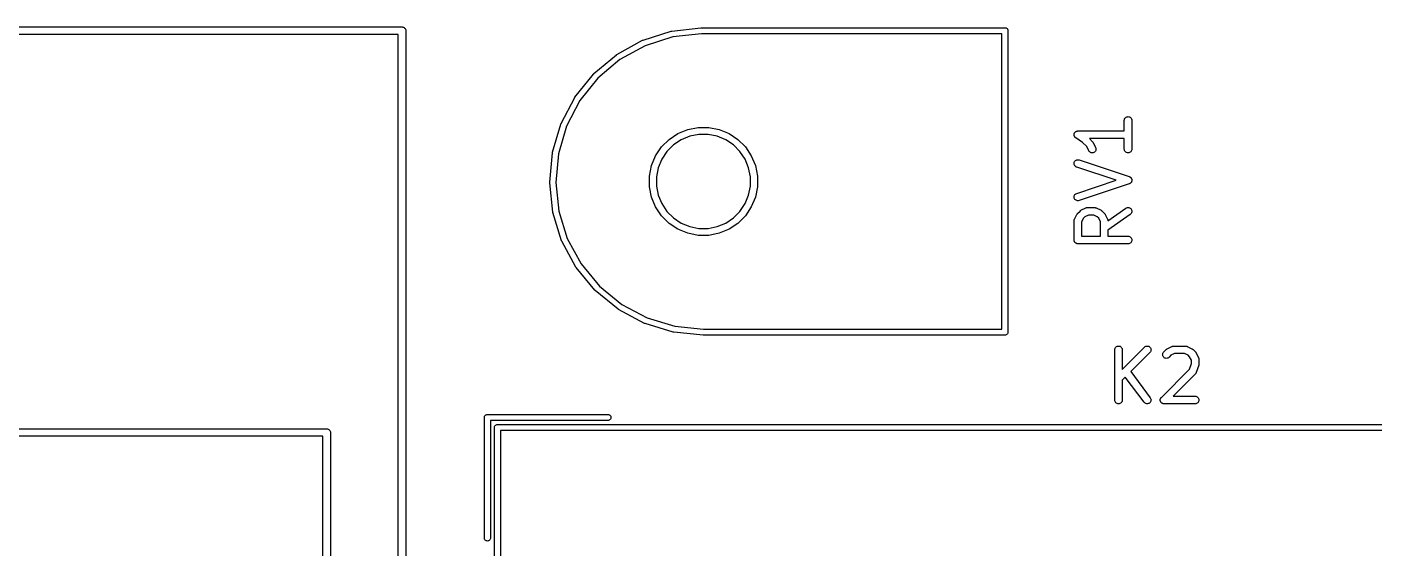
# Model space of a CAD drawing. Extents: x 27 to 173, y -137 to -67.
# Drawn here: x 119.54 to 146.35, y -81.3 to -70.92 of the extents above; entities that cross this region are included whole.
import ezdxf

# ---------------------------------------------------------------- set-up
doc = ezdxf.new("R2010")
doc.units = 0
doc.layers.add('BLACK', color=7, linetype='CONTINUOUS')

msp = doc.modelspace()

# ---------------------------------------------------------------- linework, layer by layer
at = {"layer": 'BLACK', "linetype": 'CONTINUOUS'}
for p, q in [((29.0037, -70.925), (126.996, -70.925)), ((126.996, -70.925), (127, -70.9246)), ((127, -70.9246), (127.004, -70.925)), ((127.004, -70.925), (127.015, -70.9261)), ((127.015, -70.9261), (127.029, -70.9304)), ((127.029, -70.9304), (127.042, -70.9373)), ((127.042, -70.9373), (127.053, -70.9467)), ((127.053, -70.9467), (127.063, -70.9581)), ((127.063, -70.9581), (127.07, -70.9712)), ((127.07, -70.9712), (127.074, -70.9853)), ((127.074, -70.9853), (127.075, -71)), ((127.075, -71), (127.075, -71.0037)), ((127.075, -71.0037), (127.075, -93.2755)), ((131.8, -71.1854), (132.358, -71.0084)), ((132.358, -71.0084), (132.359, -71.0081)), ((132.359, -71.0081), (132.364, -71.0071)), ((132.364, -71.0071), (132.37, -71.0059)), ((132.37, -71.0059), (132.951, -70.9407)), ((132.951, -70.9407), (132.952, -70.9406)), ((132.952, -70.9406), (132.955, -70.9406)), ((132.955, -70.9406), (132.958, -70.9403)), ((132.958, -70.9403), (132.997, -70.94)), ((132.997, -70.94), (132.997, -70.94)), ((132.997, -70.94), (138.997, -70.94)), ((138.997, -70.94), (139, -70.9397)), ((139, -70.9397), (139.003, -70.94)), ((139.003, -70.94), (139.012, -70.9409)), ((139.012, -70.9409), (139.023, -70.9443)), ((139.023, -70.9443), (139.033, -70.9499)), ((139.033, -70.9499), (139.043, -70.9574)), ((139.043, -70.9574), (139.05, -70.9665)), ((139.05, -70.9665), (139.056, -70.9769)), ((139.056, -70.9769), (139.059, -70.9882)), ((139.059, -70.9882), (139.06, -71)), ((139.06, -71), (139.06, -71.0029)), ((139.06, -71.0029), (139.06, -76.9971)), ((126.925, -71.075), (29.075, -71.075)), ((126.925, -93.2755), (126.925, -71.075)), ((131.276, -71.4721), (131.789, -71.19)), ((131.842, -71.298), (131.339, -71.5744)), ((131.789, -71.19), (131.79, -71.1896)), ((131.79, -71.1896), (131.795, -71.1875)), ((131.795, -71.1875), (131.8, -71.1854)), ((132.389, -71.1245), (131.842, -71.298)), ((132.962, -71.0603), (132.389, -71.1245)), ((133, -71.06), (132.962, -71.0603)), ((138.94, -71.06), (133, -71.06)), ((138.94, -76.94), (138.94, -71.06)), ((130.818, -71.855), (131.267, -71.4787)), ((131.339, -71.5744), (130.9, -71.9432)), ((131.267, -71.4782), (131.272, -71.4751)), ((131.267, -71.4787), (131.267, -71.4782)), ((131.272, -71.4751), (131.276, -71.4721)), ((130.814, -71.8589), (130.818, -71.855)), ((130.443, -72.3197), (130.81, -71.8634)), ((130.9, -71.9432), (130.54, -72.3903)), ((130.81, -71.8628), (130.814, -71.8589)), ((130.81, -71.8634), (130.81, -71.8628)), ((130.165, -72.8484), (130.437, -72.3295)), ((130.54, -72.3903), (130.274, -72.8988)), ((130.437, -72.3288), (130.44, -72.3243)), ((130.437, -72.3295), (130.437, -72.3288)), ((130.44, -72.3243), (130.443, -72.3197)), ((129.996, -73.4209), (130.161, -72.8592)), ((130.274, -72.8988), (130.112, -73.4492)), ((130.161, -72.8584), (130.163, -72.8534)), ((130.161, -72.8592), (130.161, -72.8584)), ((130.163, -72.8534), (130.165, -72.8484)), ((132.686, -72.9665), (132.894, -72.9252)), ((132.894, -72.9252), (133.106, -72.9252)), ((133.106, -72.9252), (133.314, -72.9665)), ((141.377, -72.7847), (141.379, -72.7701)), ((141.377, -72.7857), (141.377, -72.7847)), ((141.377, -72.9964), (141.377, -72.7857)), ((141.379, -72.7701), (141.383, -72.7562)), ((141.383, -72.7562), (141.39, -72.7433)), ((141.39, -72.7433), (141.4, -72.7321)), ((141.4, -72.7321), (141.411, -72.723)), ((141.411, -72.723), (141.424, -72.7162)), ((141.424, -72.7162), (141.438, -72.712)), ((141.438, -72.712), (141.453, -72.7107)), ((141.453, -72.7107), (141.467, -72.7122)), ((141.467, -72.7122), (141.481, -72.7166)), ((141.481, -72.7166), (141.494, -72.7235)), ((141.494, -72.7235), (141.506, -72.7329)), ((141.506, -72.7329), (141.515, -72.7442)), ((141.515, -72.7442), (141.522, -72.7571)), ((141.522, -72.7571), (141.526, -72.7711)), ((141.526, -72.7711), (141.527, -72.7857)), ((141.527, -72.7857), (141.527, -73.3571)), ((132.165, -73.3149), (132.315, -73.1651)), ((132.315, -73.1651), (132.491, -73.0475)), ((132.557, -73.171), (132.404, -73.2734)), ((132.491, -73.0475), (132.686, -72.9665)), ((132.727, -73.1005), (132.557, -73.171)), ((132.908, -73.0645), (132.727, -73.1005)), ((133.092, -73.0645), (132.908, -73.0645)), ((133.273, -73.1005), (133.092, -73.0645)), ((133.443, -73.171), (133.273, -73.1005)), ((133.314, -72.9665), (133.509, -73.0475)), ((133.596, -73.2734), (133.443, -73.171)), ((133.509, -73.0475), (133.685, -73.1651)), ((133.685, -73.1651), (133.835, -73.3149)), ((140.377, -73.0708), (140.378, -73.0637)), ((140.377, -73.0709), (140.377, -73.0708)), ((140.377, -73.0708), (140.377, -73.0708)), ((140.378, -73.0785), (140.377, -73.0709)), ((140.378, -73.0637), (140.379, -73.0563)), ((140.379, -73.0854), (140.378, -73.0785)), ((140.379, -73.0562), (140.381, -73.0491)), ((140.379, -73.0563), (140.379, -73.0562)), ((140.379, -73.0563), (140.379, -73.0563)), ((140.379, -73.0855), (140.379, -73.0854)), ((140.379, -73.0854), (140.379, -73.0854)), ((140.381, -73.0926), (140.379, -73.0855)), ((140.381, -73.0491), (140.383, -73.0424)), ((140.383, -73.0994), (140.381, -73.0926)), ((140.383, -73.0423), (140.387, -73.0357)), ((140.383, -73.0424), (140.383, -73.0423)), ((140.383, -73.0423), (140.383, -73.0423)), ((140.383, -73.0995), (140.383, -73.0994)), ((140.386, -73.1057), (140.383, -73.0995)), ((140.383, -73.0995), (140.383, -73.0995)), ((140.39, -73.1124), (140.386, -73.1057)), ((140.387, -73.0357), (140.39, -73.0295)), ((140.39, -73.0294), (140.395, -73.0238)), ((140.39, -73.0295), (140.39, -73.0294)), ((140.39, -73.0294), (140.39, -73.0294)), ((140.39, -73.1125), (140.39, -73.1124)), ((140.39, -73.1124), (140.39, -73.1124)), ((140.394, -73.1181), (140.39, -73.1125)), ((140.399, -73.1238), (140.394, -73.1181)), ((140.395, -73.0238), (140.4, -73.0182)), ((140.399, -73.1239), (140.399, -73.1238)), ((140.404, -73.1287), (140.399, -73.1239)), ((140.399, -73.1239), (140.399, -73.1239)), ((140.4, -73.0181), (140.405, -73.0134)), ((140.4, -73.0182), (140.4, -73.0181)), ((140.4, -73.0182), (140.4, -73.0182)), ((140.41, -73.1332), (140.404, -73.1287)), ((140.405, -73.0134), (140.411, -73.009)), ((140.41, -73.1333), (140.41, -73.1332)), ((140.411, -73.1338), (140.41, -73.1333)), ((140.41, -73.1333), (140.41, -73.1333)), ((140.41, -73.1333), (140.41, -73.1333)), ((140.411, -73.0089), (140.418, -73.0054)), ((140.411, -73.009), (140.411, -73.0089)), ((140.411, -73.0089), (140.411, -73.0089)), ((140.547, -73.2249), (140.411, -73.1338)), ((140.418, -73.0054), (140.424, -73.0021)), ((140.424, -73.002), (140.431, -73)), ((140.424, -73.0021), (140.424, -73.002)), ((140.424, -73.0021), (140.424, -73.0021)), ((140.431, -73), (140.438, -72.9979)), ((140.438, -72.9978), (140.445, -72.9971)), ((140.438, -72.9979), (140.438, -72.9978)), ((140.438, -72.9978), (140.438, -72.9978)), ((140.445, -72.9971), (140.452, -72.9964)), ((140.452, -72.9964), (141.377, -72.9964)), ((141.377, -73.1464), (140.681, -73.1464)), ((140.681, -73.1464), (140.744, -73.2089)), ((141.377, -73.3571), (141.377, -73.1464)), ((129.94, -74.0155), (129.993, -73.4324)), ((129.993, -73.4316), (129.995, -73.4263)), ((129.993, -73.4324), (129.993, -73.4316)), ((129.995, -73.4263), (129.996, -73.4209)), ((130.112, -73.4492), (130.06, -74.0205)), ((132.048, -73.4909), (132.165, -73.3149)), ((132.273, -73.4037), (132.171, -73.5569)), ((132.404, -73.2734), (132.273, -73.4037)), ((133.727, -73.4037), (133.596, -73.2734)), ((133.829, -73.5569), (133.727, -73.4037)), ((133.835, -73.3149), (133.952, -73.4909)), ((140.629, -73.3063), (140.547, -73.2249)), ((140.671, -73.3907), (140.629, -73.3063)), ((140.679, -73.4031), (140.671, -73.3907)), ((140.689, -73.4137), (140.679, -73.4031)), ((140.701, -73.4222), (140.689, -73.4137)), ((140.714, -73.4282), (140.701, -73.4222)), ((140.728, -73.4315), (140.714, -73.4282)), ((140.743, -73.432), (140.728, -73.4315)), ((140.757, -73.4296), (140.743, -73.432)), ((140.744, -73.2089), (140.744, -73.2096)), ((140.744, -73.2096), (140.747, -73.2129)), ((140.747, -73.2129), (140.75, -73.216)), ((140.75, -73.216), (140.751, -73.2186)), ((140.751, -73.2186), (140.753, -73.2211)), ((140.753, -73.2211), (140.755, -73.2248)), ((140.755, -73.2248), (140.758, -73.2284)), ((140.771, -73.4245), (140.757, -73.4296)), ((140.758, -73.2284), (140.805, -73.3236)), ((140.784, -73.4168), (140.771, -73.4245)), ((140.794, -73.4068), (140.784, -73.4168)), ((140.803, -73.3949), (140.794, -73.4068)), ((140.809, -73.3816), (140.803, -73.3949)), ((140.805, -73.3236), (140.806, -73.3245)), ((140.806, -73.3245), (140.811, -73.3383)), ((140.812, -73.3674), (140.809, -73.3816)), ((140.811, -73.3383), (140.813, -73.3527)), ((140.813, -73.3527), (140.812, -73.3674)), ((141.379, -73.3717), (141.377, -73.3571)), ((141.383, -73.3857), (141.379, -73.3717)), ((141.39, -73.3986), (141.383, -73.3857)), ((141.399, -73.41), (141.39, -73.3986)), ((141.41, -73.4193), (141.399, -73.41)), ((141.423, -73.4263), (141.41, -73.4193)), ((141.437, -73.4306), (141.423, -73.4263)), ((141.452, -73.4321), (141.437, -73.4306)), ((141.466, -73.4308), (141.452, -73.4321)), ((141.48, -73.4267), (141.466, -73.4308)), ((141.493, -73.4199), (141.48, -73.4267)), ((141.505, -73.4107), (141.493, -73.4199)), ((141.514, -73.3995), (141.505, -73.4107)), ((141.521, -73.3867), (141.514, -73.3995)), ((141.526, -73.3727), (141.521, -73.3867)), ((141.527, -73.3582), (141.526, -73.3727)), ((141.527, -73.3571), (141.527, -73.3582)), ((131.925, -73.8941), (131.967, -73.6865)), ((131.967, -73.6865), (132.048, -73.4909)), ((132.1, -73.7271), (132.065, -73.9079)), ((132.171, -73.5569), (132.1, -73.7271)), ((133.9, -73.7271), (133.829, -73.5569)), ((133.935, -73.9079), (133.9, -73.7271)), ((133.952, -73.4909), (134.033, -73.6865)), ((134.033, -73.6865), (134.075, -73.8941)), ((140.378, -73.6329), (140.381, -73.6186)), ((140.378, -73.6475), (140.378, -73.6329)), ((140.38, -73.662), (140.378, -73.6475)), ((140.385, -73.6757), (140.38, -73.662)), ((140.381, -73.6186), (140.387, -73.6053)), ((140.393, -73.6882), (140.385, -73.6757)), ((140.387, -73.6053), (140.396, -73.5934)), ((140.403, -73.6989), (140.393, -73.6882)), ((140.396, -73.5934), (140.407, -73.5834)), ((140.414, -73.7075), (140.403, -73.6989)), ((140.407, -73.5834), (140.419, -73.5757)), ((140.428, -73.7137), (140.414, -73.7075)), ((140.419, -73.5757), (140.433, -73.5705)), ((140.429, -73.714), (140.428, -73.7137)), ((141.215, -73.9762), (140.429, -73.714)), ((140.433, -73.5705), (140.447, -73.568)), ((140.447, -73.568), (140.462, -73.5685)), ((140.462, -73.5685), (140.476, -73.5717)), ((140.476, -73.5717), (141.476, -73.905)), ((131.925, -74.1059), (131.925, -73.8941)), ((132.065, -73.9079), (132.065, -74.0921)), ((133.935, -74.0921), (133.935, -73.9079)), ((134.075, -73.8941), (134.075, -74.1059)), ((140.429, -74.2384), (141.215, -73.9762)), ((141.476, -73.905), (141.477, -73.9054)), ((141.477, -73.9054), (141.482, -73.9076)), ((141.482, -73.9076), (141.487, -73.9095)), ((141.487, -73.9095), (141.488, -73.9106)), ((141.488, -73.9106), (141.49, -73.9115)), ((141.49, -73.9115), (141.495, -73.9146)), ((141.495, -73.9146), (141.499, -73.9174)), ((141.499, -73.9174), (141.5, -73.9189)), ((141.5, -73.9189), (141.502, -73.9201)), ((141.502, -73.9201), (141.506, -73.924)), ((141.506, -73.924), (141.509, -73.9275)), ((141.509, -73.9275), (141.511, -73.9293)), ((141.511, -73.9293), (141.512, -73.9309)), ((141.512, -73.9309), (141.515, -73.9353)), ((141.515, -73.9353), (141.518, -73.9396)), ((141.518, -73.9396), (141.519, -73.9415)), ((141.519, -73.9415), (141.52, -73.9434)), ((141.52, -73.9434), (141.522, -73.9482)), ((141.523, -74.0004), (141.521, -74.0051)), ((141.522, -73.9482), (141.524, -73.953)), ((141.524, -73.9983), (141.523, -74.0004)), ((141.524, -73.953), (141.524, -73.9551)), ((141.524, -73.9551), (141.525, -73.9571)), ((141.525, -73.9963), (141.524, -73.9983)), ((141.525, -73.9571), (141.526, -73.9622)), ((141.526, -73.9912), (141.525, -73.9963)), ((141.526, -73.9622), (141.527, -73.9673)), ((141.527, -73.9862), (141.526, -73.9912)), ((141.527, -73.9673), (141.527, -73.9694)), ((141.527, -73.9694), (141.527, -73.9715)), ((141.527, -73.9715), (141.527, -73.9767)), ((141.527, -73.9767), (141.527, -73.9819)), ((141.527, -73.9819), (141.527, -73.984)), ((141.527, -73.984), (141.527, -73.9862)), ((129.94, -74.0209), (129.94, -74.0155)), ((129.94, -74.0264), (129.94, -74.0209)), ((129.94, -74.0272), (129.94, -74.0264)), ((130.002, -74.6095), (129.94, -74.0272)), ((130.06, -74.0205), (130.12, -74.5911)), ((131.967, -74.3135), (131.925, -74.1059)), ((132.065, -74.0921), (132.1, -74.2729)), ((133.9, -74.2729), (133.935, -74.0921)), ((134.075, -74.1059), (134.033, -74.3135)), ((140.385, -74.2757), (140.393, -74.2634)), ((140.393, -74.2634), (140.403, -74.2528)), ((140.403, -74.2528), (140.415, -74.2443)), ((140.415, -74.2443), (140.429, -74.2384)), ((141.476, -74.0473), (140.476, -74.3807)), ((141.481, -74.0452), (141.476, -74.0473)), ((141.486, -74.0434), (141.481, -74.0452)), ((141.488, -74.0423), (141.486, -74.0434)), ((141.489, -74.0414), (141.488, -74.0423)), ((141.494, -74.0384), (141.489, -74.0414)), ((141.498, -74.0356), (141.494, -74.0384)), ((141.5, -74.0342), (141.498, -74.0356)), ((141.501, -74.0329), (141.5, -74.0342)), ((141.505, -74.0292), (141.501, -74.0329)), ((141.509, -74.0256), (141.505, -74.0292)), ((141.51, -74.0239), (141.509, -74.0256)), ((141.512, -74.0223), (141.51, -74.0239)), ((141.514, -74.0179), (141.512, -74.0223)), ((141.517, -74.0137), (141.514, -74.0179)), ((141.518, -74.0118), (141.517, -74.0137)), ((141.519, -74.01), (141.518, -74.0118)), ((141.521, -74.0051), (141.519, -74.01)), ((132.048, -74.5091), (131.967, -74.3135)), ((132.165, -74.6851), (132.048, -74.5091)), ((132.1, -74.2729), (132.171, -74.4431)), ((132.171, -74.4431), (132.273, -74.5963)), ((133.727, -74.5963), (133.829, -74.4431)), ((133.829, -74.4431), (133.9, -74.2729)), ((133.952, -74.5091), (133.835, -74.6851)), ((134.033, -74.3135), (133.952, -74.5091)), ((140.378, -74.3038), (140.38, -74.2894)), ((140.378, -74.3184), (140.378, -74.3038)), ((140.381, -74.3327), (140.378, -74.3184)), ((140.38, -74.2894), (140.385, -74.2757)), ((140.387, -74.3462), (140.381, -74.3327)), ((140.395, -74.3582), (140.387, -74.3462)), ((140.406, -74.3683), (140.395, -74.3582)), ((140.418, -74.3762), (140.406, -74.3683)), ((140.432, -74.3816), (140.418, -74.3762)), ((140.446, -74.3843), (140.432, -74.3816)), ((140.461, -74.3841), (140.446, -74.3843)), ((140.475, -74.381), (140.461, -74.3841)), ((140.476, -74.3807), (140.475, -74.381)), ((140.514, -74.5758), (140.609, -74.5282)), ((140.609, -74.5282), (140.61, -74.5277)), ((140.61, -74.5277), (140.612, -74.5269)), ((140.612, -74.5269), (140.614, -74.5259)), ((140.614, -74.5259), (140.619, -74.5244)), ((140.619, -74.5244), (140.624, -74.5226)), ((140.624, -74.5226), (140.626, -74.5223)), ((140.626, -74.5223), (140.628, -74.5217)), ((140.628, -74.5217), (140.633, -74.5212)), ((140.633, -74.5212), (140.638, -74.5204)), ((140.638, -74.5204), (140.641, -74.5205)), ((140.641, -74.5205), (140.643, -74.5202)), ((140.643, -74.5202), (140.786, -74.5202)), ((140.786, -74.5202), (140.787, -74.5202)), ((140.787, -74.5202), (140.789, -74.5205)), ((140.789, -74.5205), (140.791, -74.5204)), ((140.791, -74.5204), (140.796, -74.5213)), ((140.796, -74.5213), (140.801, -74.5219)), ((140.801, -74.5219), (140.803, -74.5225)), ((140.803, -74.5225), (140.806, -74.5229)), ((140.806, -74.5229), (140.81, -74.5248)), ((140.81, -74.5248), (140.815, -74.5263)), ((140.815, -74.5263), (140.817, -74.5274)), ((140.817, -74.5274), (140.819, -74.5282)), ((140.819, -74.5282), (140.914, -74.5758)), ((141.051, -74.7846), (141.409, -74.5338)), ((141.409, -74.5338), (141.41, -74.5332)), ((141.41, -74.5332), (141.423, -74.5262)), ((141.423, -74.5262), (141.437, -74.5218)), ((141.437, -74.5218), (141.452, -74.5202)), ((141.452, -74.5202), (141.466, -74.5215)), ((141.466, -74.5215), (141.48, -74.5256)), ((141.48, -74.5256), (141.493, -74.5323)), ((141.493, -74.5323), (141.505, -74.5415)), ((130.003, -74.6148), (130.002, -74.6095)), ((130.004, -74.6202), (130.003, -74.6148)), ((130.004, -74.621), (130.004, -74.6202)), ((130.177, -75.1803), (130.004, -74.621)), ((130.12, -74.5911), (130.29, -75.1392)), ((132.315, -74.8349), (132.165, -74.6851)), ((132.273, -74.5963), (132.404, -74.7266)), ((132.404, -74.7266), (132.557, -74.829)), ((133.443, -74.829), (133.596, -74.7266)), ((133.596, -74.7266), (133.727, -74.5963)), ((133.835, -74.6851), (133.685, -74.8349)), ((140.377, -74.7847), (140.378, -74.7825)), ((140.377, -74.7857), (140.377, -74.7847)), ((140.377, -75.1667), (140.377, -74.7857)), ((140.378, -74.7752), (140.379, -74.7701)), ((140.378, -74.7803), (140.378, -74.7752)), ((140.378, -74.7825), (140.378, -74.7803)), ((140.379, -74.7701), (140.38, -74.768)), ((140.38, -74.7658), (140.382, -74.761)), ((140.38, -74.768), (140.38, -74.7658)), ((140.382, -74.761), (140.383, -74.7562)), ((140.383, -74.7562), (140.385, -74.7542)), ((140.385, -74.7522), (140.433, -74.6569)), ((140.385, -74.7542), (140.385, -74.7522)), ((140.433, -74.656), (140.436, -74.6525)), ((140.433, -74.6569), (140.433, -74.656)), ((140.436, -74.6525), (140.438, -74.6488)), ((140.438, -74.6488), (140.44, -74.6463)), ((140.44, -74.6463), (140.441, -74.6437)), ((140.441, -74.6437), (140.444, -74.6407)), ((140.444, -74.6407), (140.447, -74.6374)), ((140.447, -74.6374), (140.495, -74.5898)), ((140.495, -74.5891), (140.499, -74.5865)), ((140.495, -74.5898), (140.495, -74.5891)), ((140.499, -74.5865), (140.502, -74.5836)), ((140.502, -74.5836), (140.504, -74.5819)), ((140.504, -74.5819), (140.507, -74.58)), ((140.507, -74.58), (140.511, -74.578)), ((140.511, -74.578), (140.514, -74.5758)), ((140.562, -74.7349), (140.527, -74.8034)), ((140.527, -74.8034), (140.527, -75.0917)), ((140.592, -74.7045), (140.562, -74.7349)), ((140.661, -74.6702), (140.592, -74.7045)), ((140.768, -74.6702), (140.661, -74.6702)), ((140.837, -74.7045), (140.768, -74.6702)), ((140.867, -74.7349), (140.837, -74.7045)), ((140.901, -74.8034), (140.867, -74.7349)), ((140.901, -75.0917), (140.901, -74.8034)), ((140.914, -74.5758), (140.915, -74.5762)), ((140.915, -74.5762), (140.919, -74.5785)), ((140.919, -74.5785), (140.923, -74.5805)), ((140.923, -74.5805), (140.925, -74.5825)), ((140.925, -74.5825), (140.928, -74.5842)), ((140.928, -74.5842), (140.931, -74.5871)), ((140.931, -74.5871), (140.934, -74.5898)), ((140.934, -74.5898), (140.982, -74.6374)), ((140.982, -74.6374), (140.982, -74.6382)), ((140.982, -74.6382), (140.985, -74.6415)), ((140.985, -74.6415), (140.988, -74.6445)), ((140.988, -74.6445), (140.99, -74.6472)), ((140.99, -74.6472), (140.991, -74.6496)), ((140.991, -74.6496), (140.993, -74.6534)), ((140.993, -74.6534), (140.996, -74.6569)), ((140.996, -74.6569), (141.043, -74.7522)), ((141.043, -74.7522), (141.044, -74.7531)), ((141.044, -74.7531), (141.044, -74.7552)), ((141.044, -74.7552), (141.046, -74.7571)), ((141.046, -74.7571), (141.047, -74.762)), ((141.047, -74.762), (141.049, -74.7669)), ((141.049, -74.7669), (141.049, -74.769)), ((141.049, -74.769), (141.05, -74.7711)), ((141.05, -74.7711), (141.05, -74.7763)), ((141.05, -74.7763), (141.051, -74.7813)), ((141.495, -74.6567), (141.051, -74.9676)), ((141.051, -74.7813), (141.051, -74.7835)), ((141.051, -74.7835), (141.051, -74.7846)), ((141.507, -74.6472), (141.495, -74.6567)), ((141.505, -74.5415), (141.514, -74.5527)), ((141.516, -74.6357), (141.507, -74.6472)), ((141.514, -74.5527), (141.521, -74.5655)), ((141.522, -74.6226), (141.516, -74.6357)), ((141.521, -74.5655), (141.526, -74.5794)), ((141.526, -74.6085), (141.522, -74.6226)), ((141.526, -74.5794), (141.527, -74.5939)), ((141.527, -74.5939), (141.526, -74.6085)), ((132.491, -74.9525), (132.315, -74.8349)), ((132.686, -75.0335), (132.491, -74.9525)), ((132.557, -74.829), (132.727, -74.8995)), ((132.894, -75.0748), (132.686, -75.0335)), ((132.727, -74.8995), (132.908, -74.9355)), ((132.908, -74.9355), (133.092, -74.9355)), ((133.092, -74.9355), (133.273, -74.8995)), ((133.314, -75.0335), (133.106, -75.0748)), ((133.273, -74.8995), (133.443, -74.829)), ((133.509, -74.9525), (133.314, -75.0335)), ((133.685, -74.8349), (133.509, -74.9525)), ((141.051, -74.9676), (141.051, -75.0917)), ((130.179, -75.1853), (130.177, -75.1803)), ((130.181, -75.1903), (130.179, -75.1853)), ((130.182, -75.1911), (130.181, -75.1903)), ((130.46, -75.7061), (130.182, -75.1911)), ((130.29, -75.1392), (130.563, -75.6439)), ((133.106, -75.0748), (132.894, -75.0748)), ((140.378, -75.1737), (140.377, -75.1667)), ((140.379, -75.1807), (140.378, -75.1737)), ((140.379, -75.181), (140.379, -75.1807)), ((140.379, -75.1812), (140.379, -75.181)), ((140.381, -75.188), (140.379, -75.1812)), ((140.383, -75.1948), (140.381, -75.188)), ((140.383, -75.195), (140.383, -75.1948)), ((140.383, -75.1952), (140.383, -75.195)), ((140.386, -75.2015), (140.383, -75.1952)), ((140.39, -75.2077), (140.386, -75.2015)), ((140.39, -75.2079), (140.39, -75.2077)), ((140.39, -75.2082), (140.39, -75.2079)), ((140.394, -75.2137), (140.39, -75.2082)), ((140.399, -75.2191), (140.394, -75.2137)), ((140.399, -75.2193), (140.399, -75.2191)), ((140.399, -75.2195), (140.399, -75.2193)), ((140.405, -75.224), (140.399, -75.2195)), ((140.41, -75.2285), (140.405, -75.224)), ((140.41, -75.2287), (140.41, -75.2285)), ((140.41, -75.2288), (140.41, -75.2287)), ((140.417, -75.2322), (140.41, -75.2288)), ((140.423, -75.2356), (140.417, -75.2322)), ((140.423, -75.2357), (140.423, -75.2356)), ((140.423, -75.2358), (140.423, -75.2357)), ((140.43, -75.2379), (140.423, -75.2358)), ((140.437, -75.24), (140.43, -75.2379)), ((140.437, -75.2401), (140.437, -75.24)), ((140.444, -75.2409), (140.437, -75.2401)), ((140.437, -75.2401), (140.437, -75.2401)), ((140.451, -75.2417), (140.444, -75.2409)), ((140.452, -75.2417), (140.451, -75.2417)), ((141.452, -75.2417), (140.452, -75.2417)), ((140.452, -75.2417), (140.452, -75.2417)), ((140.452, -75.2417), (140.452, -75.2417)), ((140.452, -75.2417), (140.452, -75.2417)), ((140.527, -75.0917), (140.901, -75.0917)), ((141.051, -75.0917), (141.452, -75.0917)), ((141.452, -75.0917), (141.453, -75.0917)), ((141.467, -75.2402), (141.452, -75.2417)), ((141.453, -75.0917), (141.468, -75.0933)), ((141.481, -75.236), (141.467, -75.2402)), ((141.468, -75.0933), (141.482, -75.0977)), ((141.494, -75.2291), (141.481, -75.236)), ((141.482, -75.0977), (141.495, -75.1048)), ((141.505, -75.2199), (141.494, -75.2291)), ((141.495, -75.1048), (141.506, -75.1142)), ((141.515, -75.2086), (141.505, -75.2199)), ((141.506, -75.1142), (141.515, -75.1256)), ((141.515, -75.1256), (141.522, -75.1386)), ((141.522, -75.1957), (141.515, -75.2086)), ((141.522, -75.1386), (141.526, -75.1526)), ((141.526, -75.1817), (141.522, -75.1957)), ((141.526, -75.1526), (141.527, -75.1672)), ((141.527, -75.1672), (141.526, -75.1817)), ((130.463, -75.7106), (130.46, -75.7061)), ((130.466, -75.7152), (130.463, -75.7106)), ((130.467, -75.7158), (130.466, -75.7152)), ((130.84, -76.167), (130.467, -75.7158)), ((130.563, -75.6439), (130.929, -76.0859)), ((130.929, -76.0859), (131.373, -76.4485)), ((130.844, -76.1708), (130.84, -76.167)), ((130.848, -76.1747), (130.844, -76.1708)), ((130.848, -76.1752), (130.848, -76.1747)), ((131.302, -76.5453), (130.848, -76.1752)), ((131.306, -76.5483), (131.302, -76.5453)), ((131.311, -76.5513), (131.306, -76.5483)), ((131.312, -76.5517), (131.311, -76.5513)), ((131.829, -76.8266), (131.312, -76.5517)), ((131.373, -76.4485), (131.88, -76.7179)), ((131.834, -76.8287), (131.829, -76.8266)), ((131.839, -76.8308), (131.834, -76.8287)), ((131.839, -76.8311), (131.839, -76.8308)), ((132.4, -77.0003), (131.839, -76.8311)), ((131.88, -76.7179), (132.429, -76.8837)), ((132.429, -76.8837), (133.003, -76.94)), ((133.003, -76.94), (138.94, -76.94)), ((132.405, -77.0014), (132.4, -77.0003)), ((132.411, -77.0025), (132.405, -77.0014)), ((132.411, -77.0026), (132.411, -77.0025)), ((132.994, -77.0597), (132.411, -77.0026)), ((132.997, -77.06), (132.994, -77.0597)), ((132.994, -77.0597), (132.994, -77.0597)), ((138.997, -77.06), (132.997, -77.06)), ((139, -77.0603), (138.997, -77.06)), ((139.003, -77.06), (139, -77.0603)), ((139.012, -77.0591), (139.003, -77.06)), ((139.003, -77.06), (139.003, -77.06)), ((139.023, -77.0557), (139.012, -77.0591)), ((139.033, -77.0501), (139.023, -77.0557)), ((139.043, -77.0426), (139.033, -77.0501)), ((139.05, -77.0335), (139.043, -77.0426)), ((139.056, -77.0231), (139.05, -77.0335)), ((139.059, -77.0118), (139.056, -77.0231)), ((139.06, -77), (139.059, -77.0118)), ((139.06, -76.9971), (139.06, -77)), ((141.187, -77.3513), (141.189, -77.3368)), ((141.187, -77.3524), (141.187, -77.3513)), ((141.187, -78.3524), (141.187, -77.3524)), ((141.189, -77.3368), (141.193, -77.3228)), ((141.193, -77.3228), (141.2, -77.31)), ((141.2, -77.31), (141.209, -77.2988)), ((141.209, -77.2988), (141.221, -77.2896)), ((141.221, -77.2896), (141.234, -77.2828)), ((141.234, -77.2828), (141.248, -77.2787)), ((141.248, -77.2787), (141.262, -77.2774)), ((141.262, -77.2774), (141.277, -77.2789)), ((141.277, -77.2789), (141.291, -77.2832)), ((141.291, -77.2832), (141.304, -77.2902)), ((141.304, -77.2902), (141.315, -77.2995)), ((141.315, -77.2995), (141.324, -77.3109)), ((141.324, -77.3109), (141.331, -77.3238)), ((141.331, -77.3238), (141.335, -77.3378)), ((141.335, -77.3378), (141.337, -77.3524)), ((141.337, -77.7427), (141.78, -77.2993)), ((141.337, -77.3524), (141.337, -77.7427)), ((141.886, -77.4054), (141.504, -77.788)), ((141.78, -77.2993), (141.781, -77.2986)), ((141.781, -77.2986), (141.792, -77.2895)), ((141.792, -77.2895), (141.805, -77.2827)), ((141.805, -77.2827), (141.82, -77.2787)), ((141.82, -77.2787), (141.834, -77.2774)), ((141.834, -77.2774), (141.849, -77.279)), ((141.849, -77.279), (141.863, -77.2833)), ((141.863, -77.2833), (141.875, -77.2903)), ((141.875, -77.2903), (141.887, -77.2997)), ((141.896, -77.3941), (141.886, -77.4054)), ((141.887, -77.2997), (141.896, -77.3111)), ((141.896, -77.3111), (141.903, -77.324)), ((141.903, -77.3812), (141.896, -77.3941)), ((141.903, -77.324), (141.907, -77.3381)), ((141.907, -77.3672), (141.903, -77.3812)), ((141.907, -77.3381), (141.908, -77.3526)), ((141.908, -77.3526), (141.907, -77.3672)), ((142.139, -77.4474), (142.141, -77.4328)), ((142.141, -77.4619), (142.139, -77.4474)), ((142.141, -77.4328), (142.145, -77.4188)), ((142.145, -77.476), (142.141, -77.4619)), ((142.145, -77.4188), (142.152, -77.4059)), ((142.152, -77.4889), (142.145, -77.476)), ((142.152, -77.4059), (142.161, -77.3946)), ((142.161, -77.3946), (142.209, -77.347)), ((142.209, -77.347), (142.21, -77.3462)), ((142.21, -77.3462), (142.213, -77.3436)), ((142.213, -77.3436), (142.216, -77.3407)), ((142.216, -77.3407), (142.219, -77.339)), ((142.219, -77.339), (142.221, -77.3371)), ((142.221, -77.3371), (142.225, -77.3352)), ((142.225, -77.3352), (142.228, -77.3329)), ((142.228, -77.3329), (142.324, -77.2853)), ((142.306, -77.4616), (142.267, -77.5007)), ((142.375, -77.4274), (142.306, -77.4616)), ((142.324, -77.2853), (142.325, -77.2848)), ((142.325, -77.2848), (142.327, -77.2841)), ((142.327, -77.2841), (142.329, -77.283)), ((142.329, -77.283), (142.333, -77.2816)), ((142.333, -77.2816), (142.338, -77.2798)), ((142.338, -77.2798), (142.34, -77.2794)), ((142.34, -77.2794), (142.343, -77.2788)), ((142.343, -77.2788), (142.348, -77.2783)), ((142.348, -77.2783), (142.353, -77.2775)), ((142.353, -77.2775), (142.355, -77.2776)), ((142.355, -77.2776), (142.357, -77.2774)), ((142.357, -77.2774), (142.595, -77.2774)), ((142.578, -77.4274), (142.375, -77.4274)), ((142.646, -77.4616), (142.578, -77.4274)), ((142.595, -77.2774), (142.596, -77.2774)), ((142.596, -77.2774), (142.598, -77.2776)), ((142.598, -77.2776), (142.601, -77.2776)), ((142.601, -77.2776), (142.606, -77.2784)), ((142.606, -77.2784), (142.611, -77.279)), ((142.611, -77.279), (142.613, -77.2797)), ((142.613, -77.2797), (142.615, -77.2801)), ((142.615, -77.2801), (142.62, -77.2819)), ((142.62, -77.2819), (142.625, -77.2834)), ((142.625, -77.2834), (142.627, -77.2845)), ((142.627, -77.2845), (142.629, -77.2853)), ((142.629, -77.2853), (142.724, -77.3329)), ((142.676, -77.492), (142.646, -77.4616)), ((142.724, -77.3329), (142.725, -77.3334)), ((142.725, -77.3334), (142.728, -77.3357)), ((142.728, -77.3357), (142.732, -77.3377)), ((142.732, -77.3377), (142.735, -77.3397)), ((142.735, -77.3397), (142.737, -77.3414)), ((142.737, -77.3414), (142.74, -77.3443)), ((142.74, -77.3443), (142.744, -77.347)), ((142.744, -77.347), (142.791, -77.3946)), ((142.791, -77.3946), (142.792, -77.3953)), ((142.792, -77.3953), (142.794, -77.3986)), ((142.794, -77.3986), (142.797, -77.4017)), ((142.797, -77.4017), (142.799, -77.4043)), ((142.799, -77.4043), (142.801, -77.4068)), ((142.801, -77.4068), (142.803, -77.4105)), ((142.803, -77.4105), (142.805, -77.4141)), ((142.805, -77.4141), (142.853, -77.5093)), ((142.114, -78.2993), (142.673, -77.7404)), ((142.161, -77.5003), (142.152, -77.4889)), ((142.172, -77.5097), (142.161, -77.5003)), ((142.185, -77.5167), (142.172, -77.5097)), ((142.199, -77.521), (142.185, -77.5167)), ((142.213, -77.5226), (142.199, -77.521)), ((142.228, -77.5213), (142.213, -77.5226)), ((142.242, -77.5173), (142.228, -77.5213)), ((142.255, -77.5105), (142.242, -77.5173)), ((142.267, -77.5014), (142.255, -77.5105)), ((142.267, -77.5007), (142.267, -77.5014)), ((142.673, -77.7404), (142.711, -77.6259)), ((142.711, -77.5606), (142.676, -77.492)), ((142.711, -77.6259), (142.711, -77.5606)), ((142.857, -77.6618), (142.809, -77.8047)), ((142.853, -77.5093), (142.853, -77.5103)), ((142.853, -77.5103), (142.854, -77.5123)), ((142.854, -77.5123), (142.855, -77.5143)), ((142.855, -77.5143), (142.857, -77.5192)), ((142.857, -77.5192), (142.858, -77.524)), ((142.858, -77.6577), (142.857, -77.6618)), ((142.858, -77.524), (142.859, -77.5262)), ((142.859, -77.6537), (142.858, -77.6577)), ((142.859, -77.5262), (142.859, -77.5283)), ((142.859, -77.5283), (142.86, -77.5334)), ((142.86, -77.6475), (142.859, -77.6506)), ((142.859, -77.6506), (142.859, -77.6537)), ((142.86, -77.5334), (142.861, -77.5385)), ((142.861, -77.5385), (142.86, -77.5407)), ((142.86, -77.5407), (142.861, -77.5429)), ((142.861, -77.6391), (142.86, -77.6433)), ((142.86, -77.6433), (142.86, -77.6475)), ((142.861, -77.5429), (142.861, -77.6381)), ((142.861, -77.6381), (142.861, -77.6391)), ((141.397, -77.8951), (141.337, -77.9549)), ((141.337, -77.9549), (141.337, -78.3524)), ((141.773, -78.3974), (141.397, -77.8951)), ((141.504, -77.788), (141.893, -78.3074)), ((142.791, -77.834), (142.348, -78.2774)), ((142.793, -77.8323), (142.791, -77.834)), ((142.794, -77.8308), (142.793, -77.8323)), ((142.797, -77.8266), (142.794, -77.8308)), ((142.8, -77.8227), (142.797, -77.8266)), ((142.801, -77.8207), (142.8, -77.8227)), ((142.803, -77.8189), (142.801, -77.8207)), ((142.805, -77.8143), (142.803, -77.8189)), ((142.807, -77.8098), (142.805, -77.8143)), ((142.808, -77.8077), (142.807, -77.8098)), ((142.809, -77.8057), (142.808, -77.8077)), ((142.809, -77.8047), (142.809, -77.8057)), ((142.348, -78.2774), (142.786, -78.2774)), ((142.786, -78.2774), (142.787, -78.2774)), ((142.787, -78.2774), (142.801, -78.279)), ((142.801, -78.279), (142.815, -78.2834)), ((142.815, -78.2834), (142.828, -78.2905)), ((142.828, -78.2905), (142.839, -78.2999)), ((141.188, -78.3669), (141.187, -78.3524)), ((141.193, -78.381), (141.188, -78.3669)), ((141.199, -78.3939), (141.193, -78.381)), ((141.209, -78.4052), (141.199, -78.3939)), ((141.22, -78.4146), (141.209, -78.4052)), ((141.233, -78.4215), (141.22, -78.4146)), ((141.247, -78.4258), (141.233, -78.4215)), ((141.261, -78.4274), (141.247, -78.4258)), ((141.276, -78.4261), (141.261, -78.4274)), ((141.29, -78.4219), (141.276, -78.4261)), ((141.303, -78.4151), (141.29, -78.4219)), ((141.314, -78.406), (141.303, -78.4151)), ((141.324, -78.3948), (141.314, -78.406)), ((141.331, -78.3819), (141.324, -78.3948)), ((141.335, -78.368), (141.331, -78.3819)), ((141.337, -78.3534), (141.335, -78.368)), ((141.337, -78.3524), (141.337, -78.3534)), ((141.783, -78.4082), (141.773, -78.3974)), ((141.795, -78.4168), (141.783, -78.4082)), ((141.808, -78.4231), (141.795, -78.4168)), ((141.822, -78.4266), (141.808, -78.4231)), ((141.837, -78.4273), (141.822, -78.4266)), ((141.852, -78.4251), (141.837, -78.4273)), ((141.865, -78.4202), (141.852, -78.4251)), ((141.878, -78.4127), (141.865, -78.4202)), ((141.889, -78.4029), (141.878, -78.4127)), ((141.898, -78.3912), (141.889, -78.4029)), ((141.893, -78.3074), (141.894, -78.3082)), ((141.894, -78.3082), (141.901, -78.3208)), ((141.904, -78.3779), (141.898, -78.3912)), ((141.901, -78.3208), (141.906, -78.3347)), ((141.907, -78.3638), (141.904, -78.3779)), ((141.906, -78.3347), (141.908, -78.3491)), ((141.908, -78.3491), (141.907, -78.3638)), ((142.092, -78.3448), (142.093, -78.3376)), ((142.092, -78.3519), (142.092, -78.3448)), ((142.092, -78.352), (142.092, -78.3519)), ((142.092, -78.3521), (142.092, -78.352)), ((142.092, -78.3593), (142.092, -78.3521)), ((142.093, -78.3664), (142.092, -78.3593)), ((142.093, -78.3373), (142.095, -78.3304)), ((142.093, -78.3374), (142.093, -78.3373)), ((142.093, -78.3376), (142.093, -78.3374)), ((142.093, -78.3666), (142.093, -78.3664)), ((142.093, -78.3667), (142.093, -78.3666)), ((142.095, -78.3736), (142.093, -78.3667)), ((142.095, -78.3304), (142.097, -78.3236)), ((142.097, -78.3805), (142.095, -78.3736)), ((142.097, -78.3234), (142.098, -78.3233)), ((142.097, -78.3236), (142.097, -78.3234)), ((142.097, -78.3806), (142.097, -78.3805)), ((142.097, -78.3807), (142.097, -78.3806)), ((142.101, -78.3873), (142.097, -78.3807)), ((142.098, -78.3233), (142.101, -78.317)), ((142.101, -78.317), (142.104, -78.3107)), ((142.104, -78.3934), (142.101, -78.3873)), ((142.104, -78.3104), (142.109, -78.3049)), ((142.104, -78.3106), (142.104, -78.3104)), ((142.104, -78.3107), (142.104, -78.3106)), ((142.104, -78.3935), (142.104, -78.3934)), ((142.104, -78.3937), (142.104, -78.3935)), ((142.109, -78.3993), (142.104, -78.3937)), ((142.109, -78.3049), (142.114, -78.2993)), ((142.113, -78.4049), (142.109, -78.3993)), ((142.113, -78.405), (142.113, -78.4049)), ((142.113, -78.4049), (142.113, -78.4049)), ((142.119, -78.4096), (142.113, -78.405)), ((142.124, -78.4143), (142.119, -78.4096)), ((142.125, -78.4144), (142.124, -78.4143)), ((142.124, -78.4143), (142.124, -78.4143)), ((142.131, -78.4179), (142.125, -78.4144)), ((142.137, -78.4213), (142.131, -78.4179)), ((142.137, -78.4214), (142.137, -78.4213)), ((142.144, -78.4236), (142.137, -78.4214)), ((142.137, -78.4214), (142.137, -78.4214)), ((142.151, -78.4257), (142.144, -78.4236)), ((142.151, -78.4258), (142.151, -78.4257)), ((142.158, -78.4266), (142.151, -78.4258)), ((142.151, -78.4258), (142.151, -78.4258)), ((142.166, -78.4274), (142.158, -78.4266)), ((142.167, -78.4274), (142.166, -78.4274)), ((142.166, -78.4274), (142.166, -78.4274)), ((142.166, -78.4274), (142.166, -78.4274)), ((142.166, -78.4274), (142.166, -78.4274)), ((142.786, -78.4274), (142.167, -78.4274)), ((142.8, -78.426), (142.786, -78.4274)), ((142.814, -78.4217), (142.8, -78.426)), ((142.827, -78.4148), (142.814, -78.4217)), ((142.839, -78.4056), (142.827, -78.4148)), ((142.839, -78.2999), (142.848, -78.3113)), ((142.848, -78.3943), (142.839, -78.4056)), ((142.848, -78.3113), (142.855, -78.3243)), ((142.855, -78.3814), (142.848, -78.3943)), ((142.855, -78.3243), (142.859, -78.3383)), ((142.859, -78.3675), (142.855, -78.3814)), ((142.859, -78.3383), (142.861, -78.3529)), ((142.861, -78.3529), (142.859, -78.3675)), ((128.64, -78.7), (128.641, -78.6882)), ((128.64, -78.703), (128.64, -78.7)), ((128.64, -81.1029), (128.64, -78.703)), ((128.641, -78.6882), (128.644, -78.6769)), ((128.644, -78.6769), (128.65, -78.6665)), ((128.65, -78.6665), (128.657, -78.6574)), ((128.657, -78.6574), (128.667, -78.6499)), ((128.667, -78.6499), (128.677, -78.6443)), ((128.677, -78.6443), (128.688, -78.6409)), ((128.688, -78.6409), (128.697, -78.64)), ((128.697, -78.64), (128.7, -78.6397)), ((128.697, -78.64), (128.697, -78.64)), ((128.7, -78.6397), (128.703, -78.64)), ((128.703, -78.64), (131.103, -78.64)), ((131.103, -78.76), (128.76, -78.76)), ((128.76, -78.76), (128.76, -81.1029)), ((131.103, -78.64), (131.112, -78.6409)), ((131.112, -78.7591), (131.103, -78.76)), ((131.112, -78.6409), (131.123, -78.6443)), ((131.123, -78.7557), (131.112, -78.7591)), ((131.123, -78.6443), (131.133, -78.6499)), ((131.133, -78.7501), (131.123, -78.7557)), ((131.133, -78.6499), (131.143, -78.6574)), ((131.143, -78.7426), (131.133, -78.7501)), ((131.143, -78.6574), (131.15, -78.6665)), ((131.15, -78.7335), (131.143, -78.7426)), ((131.15, -78.6665), (131.156, -78.6769)), ((131.156, -78.7231), (131.15, -78.7335)), ((131.156, -78.6769), (131.159, -78.6882)), ((131.159, -78.7118), (131.156, -78.7231)), ((131.159, -78.6882), (131.16, -78.7)), ((131.16, -78.7), (131.159, -78.7118)), ((30.5037, -78.925), (125.496, -78.925)), ((125.425, -79.075), (30.575, -79.075)), ((125.425, -94.7455), (125.425, -79.075)), ((125.496, -78.925), (125.5, -78.9246)), ((125.5, -78.9246), (125.504, -78.925)), ((125.504, -78.925), (125.515, -78.9261)), ((125.515, -78.9261), (125.529, -78.9304)), ((125.529, -78.9304), (125.542, -78.9373)), ((125.542, -78.9373), (125.553, -78.9467)), ((125.553, -78.9467), (125.563, -78.9581)), ((125.563, -78.9581), (125.57, -78.9712)), ((125.57, -78.9712), (125.574, -78.9853)), ((125.574, -78.9853), (125.575, -79)), ((125.575, -79), (125.575, -79.0037)), ((125.575, -79.0037), (125.575, -94.7455)), ((128.84, -78.9), (128.841, -78.8882)), ((128.84, -78.903), (128.84, -78.9)), ((128.84, -91.5971), (128.84, -78.903)), ((128.841, -78.8882), (128.844, -78.8769)), ((128.844, -78.8769), (128.85, -78.8665)), ((128.85, -78.8665), (128.857, -78.8574)), ((128.857, -78.8574), (128.867, -78.8499)), ((128.867, -78.8499), (128.877, -78.8443)), ((128.877, -78.8443), (128.888, -78.8409)), ((128.888, -78.8409), (128.897, -78.84)), ((128.897, -78.84), (128.9, -78.8397)), ((128.897, -78.84), (128.897, -78.84)), ((128.9, -78.8397), (128.903, -78.84)), ((128.903, -78.84), (158.097, -78.84)), ((158.04, -78.96), (128.96, -78.96)), ((128.96, -78.96), (128.96, -91.54)), ((128.641, -81.1118), (128.64, -81.1029)), ((128.644, -81.1231), (128.641, -81.1118)), ((128.65, -81.1335), (128.644, -81.1231)), ((128.657, -81.1426), (128.65, -81.1335)), ((128.667, -81.1501), (128.657, -81.1426)), ((128.677, -81.1557), (128.667, -81.1501)), ((128.688, -81.1591), (128.677, -81.1557)), ((128.7, -81.1603), (128.688, -81.1591)), ((128.712, -81.1591), (128.7, -81.1603)), ((128.723, -81.1557), (128.712, -81.1591)), ((128.733, -81.1501), (128.723, -81.1557)), ((128.743, -81.1426), (128.733, -81.1501)), ((128.75, -81.1335), (128.743, -81.1426)), ((128.756, -81.1231), (128.75, -81.1335)), ((128.759, -81.1118), (128.756, -81.1231)), ((128.76, -81.1029), (128.759, -81.1118))]:
    msp.add_line(p, q, dxfattribs=at)

doc.saveas('drawing.dxf')
